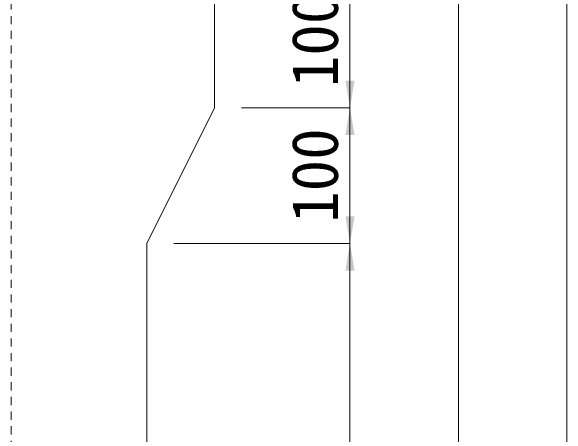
# Model space of a CAD drawing. Units: millimetres at full size, sheet at 1:20. Extents: x 77366 to 95666, y -7115 to 5664.
# Drawn here: x 79783.3 to 80193.3, y 3684 to 3996.4 of the extents above; entities that cross this region are included whole.
import ezdxf
from ezdxf.enums import TextEntityAlignment as Align

# ---------------------------------------------------------------- set-up
doc = ezdxf.new("R2010")
doc.units = ezdxf.units.MM
doc.header["$LTSCALE"] = 20
doc.linetypes.add('USER1', pattern=[0.54, 0.3, -0.24])
doc.layers.add('寸法線', color=7, linetype='Continuous', lineweight=13)
doc.layers.add('本体', color=2, linetype='Continuous', lineweight=20)
doc.styles.add('ＭＳ ゴシック', font='')
doc.styles.get('ＭＳ ゴシック').set_extended_font_data('MS Gothic')

# ---------------------------------------------------------------- blocks, each defined once
blk = doc.blocks.new('filled_arrow')
at = {"color": 0, "linetype": 'Continuous', "lineweight": -2}
blk.add_solid([(7.5, 1.25), (0, 0), (7.5, -1.25)], dxfattribs=at)

msp = doc.modelspace()

# ---------------------------------------------------------------- linework, layer by layer
at = {"layer": '寸法線'}
for p, q in [((80193.3, 4295.17), (80193.3, 2995.17)), ((80033.3, 4025.17), (80033.3, 3925.17)), ((80113.3, 2995.17), (80113.3, 4025.17)), ((79953.3, 3925.17), (80033.3, 3925.17)), ((79953.3, 3925.17), (80033.3, 3925.17)), ((80033.3, 3925.17), (80033.3, 3825.17)), ((79903.3, 3825.17), (80033.3, 3825.17)), ((79903.3, 3825.17), (80033.3, 3825.17)), ((80033.3, 3825.17), (80033.3, 2995.17))]:
    msp.add_line(p, q, dxfattribs=at)
at = {"layer": '本体', "linetype": 'USER1', "lineweight": 9}
msp.add_line((79783.3, 4025.17), (79783.3, 2995.17), dxfattribs=at)
at = {"layer": '本体'}
for p, q in [((79933.3, 4025.17), (79933.3, 3925.17)), ((79933.3, 3925.17), (79883.3, 3825.17)), ((79883.3, 3825.17), (79883.3, 2995.17))]:
    msp.add_line(p, q, dxfattribs=at)

# ---------------------------------------------------------------- block references
at = {"layer": '寸法線', "xscale": 2.67, "yscale": 2.67}
for p, rotation in [((80033.3, 3925.17), 90), ((80033.3, 3925.17), 270), ((80033.3, 3825.17), 90), ((80033.3, 3825.17), 270)]:
    msp.add_blockref('filled_arrow', p, dxfattribs=dict(at, rotation=rotation))

# ---------------------------------------------------------------- texts
at = {"layer": '寸法線', "style": 'ＭＳ ゴシック'}
for p in [(80007.3, 3975.17), (80007.3, 3875.17)]:
    msp.add_text('100', height=34.18, rotation=90, dxfattribs=at).set_placement(p, align=Align.MIDDLE_CENTER)

doc.saveas('drawing.dxf')
